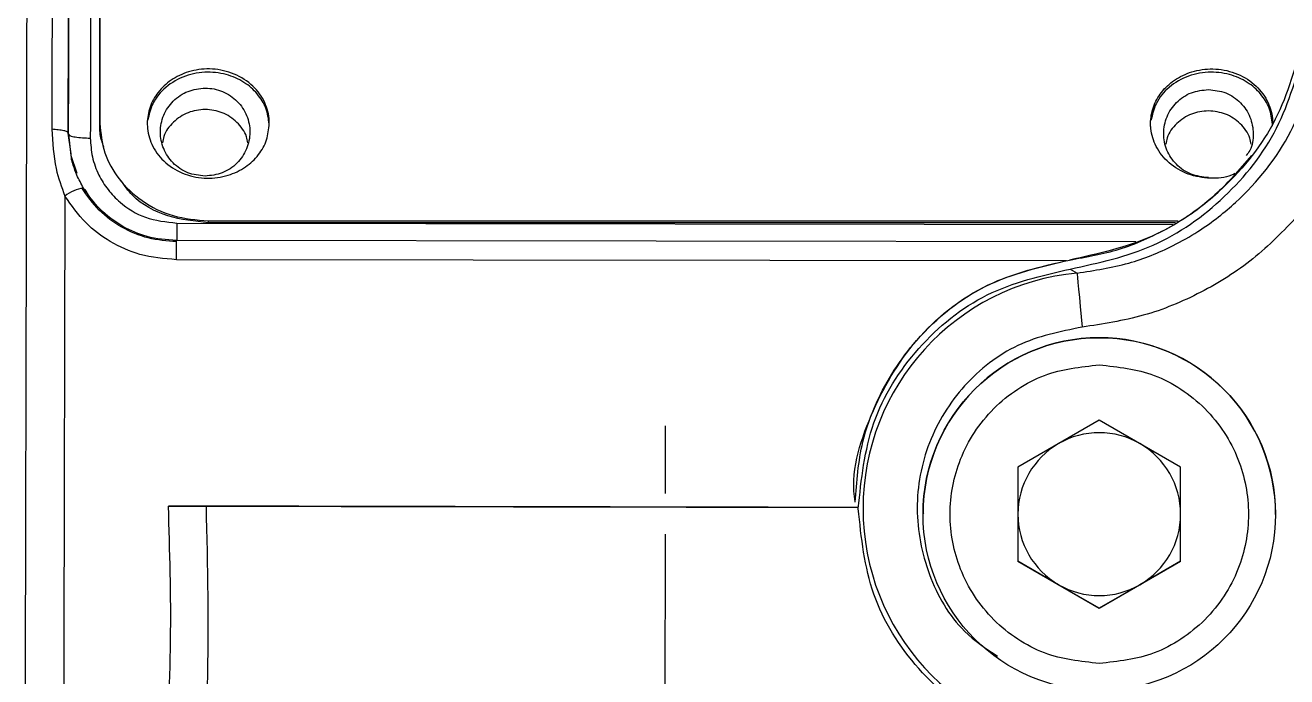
# Model space of a CAD drawing. Header units: millimetres. Extents: x 2642 to 4256, y 821 to 2003.
# Drawn here: x 2862.46 to 2908.98, y 1695.7 to 1719.7 of the extents above; entities that cross this region are included whole.
import ezdxf

# ---------------------------------------------------------------- set-up
doc = ezdxf.new("R2010")
doc.units = ezdxf.units.MM
doc.linetypes.add('AM_ISO08W050', pattern=[18, 12, -1.5, 3, -1.5])
doc.layers.add('AM_7', color=4, linetype='AM_ISO08W050', lineweight=25)

msp = doc.modelspace()

# ---------------------------------------------------------------- linework, layer by layer
at = {"color": 7, "linetype": 'Continuous', "lineweight": 25}
for p, q in [((2865.21, 1715.984), (2865.21, 1716.085)), ((2864.045, 1715.734), (2864.059, 1715.686)), ((2864.148, 1714.971), (2864.045, 1715.734)), ((2864.059, 1715.686), (2864.138, 1714.905)), ((2864.138, 1714.905), (2864.359, 1714.254)), ((2864.651, 1713.651), (2864.867, 1713.302)), ((2865.092, 1713.06), (2865.092, 1713.088)), ((2868.049, 1712.417), (2904.787, 1712.365)), ((2869.21, 1712.497), (2904.978, 1712.498)), ((2869.21, 1712.497), (2869.21, 1712.429)), ((2904.88, 1712.429), (2869.21, 1712.429)), ((2868.037, 1711.77), (2868.034, 1711.77)), ((2903.42, 1711.724), (2868.037, 1711.773)), ((2900.859, 1711.021), (2868.036, 1711.066)), ((2900.971, 1711.055), (2900.971, 1711.055)), ((2900.998, 1710.723), (2901.248, 1710.574)), ((2902.068, 1705.156), (2899.068, 1703.424)), ((2905.068, 1703.424), (2902.068, 1705.156)), ((2899.068, 1703.424), (2899.068, 1699.96)), ((2905.068, 1699.96), (2905.068, 1703.424)), ((2867.741, 1701.991), (2893.185, 1701.936)), ((2893.069, 1702.132), (2893.069, 1702.132)), ((2895.568, 1701.699), (2895.568, 1701.699)), ((2895.628, 1701.699), (2895.628, 1701.699)), ((2908.568, 1701.685), (2908.568, 1701.685)), ((2899.068, 1699.96), (2902.068, 1698.228)), ((2900.568, 1699.094), (2899.068, 1699.96)), ((2902.068, 1698.228), (2905.068, 1699.96)), ((2905.068, 1699.96), (2903.568, 1699.094)), ((2902.068, 1698.228), (2900.568, 1699.094)), ((2903.568, 1699.094), (2902.068, 1698.228)), ((2902.068, 1698.228), (2902.068, 1698.228))]:
    msp.add_line(p, q, dxfattribs=at)
at = {"color": 7, "linetype": 'Continuous', "lineweight": 25, "flags": 128}
for points in [[(2862.459, 1690.775), (2862.47, 1696.058), (2862.481, 1701.368), (2862.493, 1706.681), (2862.504, 1711.973), (2862.515, 1717.219), (2862.526, 1722.395), (2862.537, 1727.478), (2862.548, 1732.445), (2862.558, 1737.272), (2862.568, 1741.938), (2862.578, 1746.421)], [(2863.921, 1713.413), (2863.91, 1707.965), (2863.898, 1702.487), (2863.886, 1697.006), (2863.875, 1691.55), (2863.863, 1686.146), (2863.852, 1680.82), (2863.84, 1675.599), (2863.83, 1670.508)], [(2868.049, 1712.417), (2868.049, 1712.269), (2868.049, 1712.13), (2868.049, 1712.006), (2868.049, 1711.901), (2868.049, 1711.818), (2868.049, 1711.773)], [(2868.036, 1711.066), (2868.036, 1711.217), (2868.036, 1711.358), (2868.036, 1711.485), (2868.036, 1711.594), (2868.036, 1711.679), (2868.037, 1711.738), (2868.037, 1711.769), (2868.037, 1711.773)], [(2901.248, 1710.574), (2901.252, 1710.53), (2901.263, 1710.413), (2901.281, 1710.227), (2901.304, 1709.979), (2901.333, 1709.679), (2901.365, 1709.337), (2901.4, 1708.967), (2901.436, 1708.583)]]:
    msp.add_lwpolyline(points, dxfattribs=at)
at = {"color": 7, "linetype": 'Continuous', "lineweight": 25}
msp.add_circle((2902.068, 1701.692), 6.5, dxfattribs=at)
for centre, radius, start, end in [((2864.81, 1712.28), 1.44, 98.0719, 128.1126), ((2902.069, 1701.898), 8.715, 95.4025, 264.5975), ((2902.068, 1701.692), 6.5, 90, 179.9388), ((2902.068, 1701.692), 6.5, 359.9388, 90), ((2902.068, 1701.692), 3, 60, 120), ((2902.068, 1701.692), 3, 120, 180), ((2902.068, 1701.692), 3, 0, 60), ((2902.068, 1701.692), 3, 180, 240), ((2902.068, 1701.692), 3, 300, 0), ((2902.068, 1701.692), 3, 240, 300)]:
    msp.add_arc(centre, radius, start, end, dxfattribs=at)
for points, knots in [([(2865.209, 1780.885), (2865.209, 1780.781), (2865.209, 1780.26), (2865.209, 1778.894), (2865.209, 1776.734), (2865.209, 1774.115), (2865.209, 1771.653), (2865.209, 1768.145), (2865.209, 1765.002), (2865.209, 1760.687), (2865.209, 1756), (2865.209, 1750.868), (2865.209, 1745.444), (2865.209, 1740.885), (2865.209, 1734.963), (2865.209, 1730.057), (2865.21, 1723.378), (2865.21, 1719.085), (2865.21, 1716.084)], [0, 0, 0, 0, 0.020124, 0.100733, 0.181328, 0.221587, 0.302184, 0.342442, 0.423039, 0.463298, 0.543894, 0.624491, 0.664749, 0.745346, 0.785604, 0.8662, 0.906458, 1, 1, 1, 1]), ([(2863.54, 1779.937), (2863.54, 1779.966), (2863.541, 1780.054), (2863.539, 1779.068), (2863.536, 1777.055), (2863.532, 1773.992), (2863.526, 1770.604), (2863.521, 1767.266), (2863.517, 1764.197), (2863.511, 1760.553), (2863.505, 1756.283), (2863.497, 1751.637), (2863.49, 1746.69), (2863.481, 1741.52), (2863.472, 1735.835), (2863.463, 1729.638), (2863.452, 1722.955), (2863.444, 1718.264), (2863.44, 1715.87)], [0, 0, 0, 0, 0.039342, 0.122943, 0.206183, 0.289063, 0.371582, 0.416612, 0.465601, 0.518547, 0.575452, 0.636313, 0.690059, 0.746552, 0.805793, 0.867782, 0.932518, 1, 1, 1, 1]), ([(2864.045, 1715.734), (2864.05, 1719.033), (2864.059, 1725.632), (2864.072, 1735.062), (2864.084, 1743.943), (2864.095, 1752.1), (2864.105, 1759.401), (2864.113, 1765.718), (2864.12, 1770.942), (2864.125, 1774.99), (2864.128, 1777.394), (2864.129, 1778.708), (2864.129, 1779.029), (2864.129, 1779.19)], [0, 0, 0, 0, 0.0981345, 0.196269, 0.2944034, 0.3925379, 0.4906723, 0.5888066, 0.686941, 0.7850753, 0.8832097, 0.9416048, 1, 1, 1, 1]), ([(2864.059, 1715.686), (2864.063, 1718.071), (2864.069, 1722.778), (2864.078, 1729.527), (2864.087, 1735.87), (2864.095, 1741.765), (2864.102, 1747.195), (2864.11, 1752.928), (2864.118, 1758.697), (2864.125, 1764.177), (2864.131, 1768.644), (2864.135, 1772.167), (2864.139, 1774.83), (2864.141, 1776.73), (2864.142, 1777.961), (2864.143, 1778.475), (2864.143, 1778.625), (2864.143, 1778.65)], [0, 0, 0, 0, 0.07139, 0.140843, 0.208359, 0.273937, 0.337578, 0.399281, 0.488173, 0.572709, 0.652888, 0.72871, 0.800173, 0.867277, 0.930021, 0.988406, 1, 1, 1, 1]), ([(2864.941, 1777.867), (2864.941, 1777.774), (2864.941, 1777.604), (2864.94, 1777.157), (2864.94, 1776.616), (2864.939, 1775.94), (2864.938, 1775.133), (2864.937, 1774.193), (2864.936, 1773.121), (2864.933, 1771.412), (2864.93, 1768.725), (2864.925, 1764.576), (2864.918, 1759.359), (2864.911, 1753.752), (2864.903, 1748.075), (2864.896, 1742.608), (2864.888, 1736.595), (2864.879, 1730.048), (2864.869, 1723.005), (2864.862, 1718.062), (2864.859, 1715.548)], [0, 0, 0, 0, 0.037781, 0.069081, 0.100468, 0.131943, 0.163506, 0.195157, 0.226895, 0.258722, 0.330934, 0.408983, 0.49287, 0.582593, 0.645672, 0.711347, 0.779618, 0.850484, 0.923944, 1, 1, 1, 1]), ([(2865.21, 1715.983), (2865.21, 1716.631), (2865.21, 1719.871), (2865.209, 1725.636), (2865.209, 1731.853), (2865.209, 1737.888), (2865.209, 1742.518), (2865.209, 1746.329), (2865.209, 1747.772), (2865.209, 1748.169)], [0, 0, 0, 0, 0.056256, 0.281605, 0.506911, 0.619454, 0.844767, 0.95731, 1, 1, 1, 1]), ([(2900.998, 1710.723), (2902.044, 1710.95), (2904.132, 1711.402), (2906.781, 1713.281), (2908.802, 1715.825), (2909.366, 1717.891), (2909.649, 1718.926)], [0, 0, 0, 0, 0.2500652, 0.4994456, 0.7493864, 1, 1, 1, 1]), ([(2901.248, 1710.574), (2901.889, 1710.671), (2903.112, 1710.855), (2904.592, 1711.457), (2905.681, 1712.072), (2906.447, 1712.614), (2907.734, 1713.709), (2909.314, 1715.668), (2909.886, 1717.775), (2910.166, 1718.806)], [0, 0, 0, 0, 0.149059, 0.284486, 0.365253, 0.437407, 0.500452, 0.755467, 1, 1, 1, 1]), ([(2871.46, 1716.084), (2871.439, 1715.879), (2871.398, 1715.467), (2871.076, 1714.907), (2870.587, 1714.447), (2869.928, 1714.134), (2869.147, 1714.026), (2868.334, 1714.176), (2867.622, 1714.59), (2867.137, 1715.196), (2866.975, 1715.731), (2866.949, 1716.226), (2867.031, 1716.702), (2867.341, 1717.26), (2867.833, 1717.717), (2868.491, 1718.029), (2869.272, 1718.136), (2870.085, 1717.986), (2870.797, 1717.575), (2871.28, 1716.973), (2871.448, 1716.439), (2871.458, 1716.147), (2871.46, 1716.084)], [0, 0, 0, 0, 0.046276, 0.092718, 0.141712, 0.195186, 0.253683, 0.315262, 0.376916, 0.434375, 0.485818, 0.499994, 0.546246, 0.592694, 0.641795, 0.695152, 0.753509, 0.815387, 0.876849, 0.934145, 0.985724, 1, 1, 1, 1]), ([(2907.063, 1714.238), (2907.022, 1714.217), (2906.747, 1714.078), (2906.141, 1714.039), (2905.336, 1714.173), (2904.622, 1714.592), (2904.137, 1715.196), (2903.975, 1715.732), (2903.949, 1716.226), (2904.031, 1716.702), (2904.341, 1717.26), (2904.833, 1717.717), (2905.491, 1718.029), (2906.272, 1718.137), (2907.085, 1717.987), (2907.797, 1717.576), (2908.28, 1716.973), (2908.448, 1716.439), (2908.458, 1716.148), (2908.46, 1716.085)], [0, 0, 0, 0, 0.012705, 0.084466, 0.160008, 0.235641, 0.306128, 0.369236, 0.386626, 0.443363, 0.500343, 0.560576, 0.626032, 0.69762, 0.773529, 0.848926, 0.919214, 0.982488, 1, 1, 1, 1]), ([(2871.46, 1715.983), (2871.439, 1716.185), (2871.399, 1716.59), (2871.082, 1717.139), (2870.601, 1717.592), (2869.946, 1717.904), (2869.166, 1718.017), (2868.345, 1717.874), (2867.631, 1717.464), (2867.13, 1716.874), (2867.027, 1716.412), (2866.98, 1716.201)], [0, 0, 0, 0, 0.0944513, 0.189257, 0.2897017, 0.4001456, 0.521769, 0.6506714, 0.7799067, 0.8996655, 1, 1, 1, 1]), ([(2908.46, 1715.984), (2908.439, 1716.186), (2908.399, 1716.59), (2908.082, 1717.139), (2907.601, 1717.592), (2906.946, 1717.905), (2906.166, 1718.017), (2905.345, 1717.874), (2904.631, 1717.465), (2904.13, 1716.874), (2904.027, 1716.412), (2903.98, 1716.201)], [0, 0, 0, 0, 0.0944504, 0.189255, 0.2896988, 0.4001421, 0.5217653, 0.6506678, 0.7799033, 0.899662, 1, 1, 1, 1]), ([(2869.089, 1714.143), (2868.872, 1714.169), (2868.434, 1714.22), (2867.885, 1714.603), (2867.526, 1715.141), (2867.401, 1715.771), (2867.527, 1716.402), (2867.892, 1716.939), (2868.443, 1717.316), (2868.88, 1717.365), (2869.096, 1717.389)], [0, 0, 0, 0, 0.1258291, 0.2535561, 0.3764248, 0.4989128, 0.6236721, 0.747541, 0.8747163, 1, 1, 1, 1]), ([(2869.096, 1717.389), (2869.206, 1717.383), (2869.424, 1717.37), (2869.844, 1717.237), (2870.303, 1716.933), (2870.662, 1716.39), (2870.784, 1715.763), (2870.657, 1715.135), (2870.294, 1714.597), (2869.744, 1714.217), (2869.306, 1714.168), (2869.089, 1714.143)], [0, 0, 0, 0, 0.063647, 0.126728, 0.254765, 0.378014, 0.500896, 0.623844, 0.746999, 0.874414, 1, 1, 1, 1]), ([(2906.089, 1714.091), (2905.872, 1714.117), (2905.434, 1714.168), (2904.885, 1714.551), (2904.526, 1715.089), (2904.401, 1715.719), (2904.527, 1716.35), (2904.892, 1716.887), (2905.443, 1717.264), (2905.88, 1717.313), (2906.096, 1717.337)], [0, 0, 0, 0, 0.1257878, 0.2534987, 0.3763227, 0.4988841, 0.6236524, 0.7475284, 0.8747101, 1, 1, 1, 1]), ([(2906.096, 1717.337), (2906.313, 1717.311), (2906.751, 1717.261), (2907.301, 1716.879), (2907.665, 1716.337), (2907.776, 1715.712), (2907.705, 1715.196), (2907.534, 1714.965), (2907.487, 1714.903)], [0, 0, 0, 0, 0.187724, 0.3784581, 0.5635224, 0.7491956, 0.9325038, 1, 1, 1, 1]), ([(2869.095, 1716.605), (2868.878, 1716.581), (2868.444, 1716.534), (2867.907, 1716.156), (2867.578, 1715.741), (2867.533, 1715.452), (2867.521, 1715.374)], [0, 0, 0, 0, 0.296568, 0.593137, 0.889705, 1, 1, 1, 1]), ([(2870.663, 1715.369), (2870.651, 1715.447), (2870.607, 1715.735), (2870.281, 1716.151), (2869.745, 1716.531), (2869.311, 1716.58), (2869.095, 1716.605)], [0, 0, 0, 0, 0.109464, 0.406309, 0.703155, 1, 1, 1, 1]), ([(2906.095, 1716.553), (2905.878, 1716.53), (2905.444, 1716.482), (2904.907, 1716.105), (2904.578, 1715.689), (2904.533, 1715.401), (2904.521, 1715.322)], [0, 0, 0, 0, 0.296558, 0.593116, 0.889674, 1, 1, 1, 1]), ([(2907.663, 1715.318), (2907.651, 1715.396), (2907.607, 1715.684), (2907.281, 1716.099), (2906.745, 1716.479), (2906.311, 1716.529), (2906.095, 1716.553)], [0, 0, 0, 0, 0.109326, 0.406217, 0.703109, 1, 1, 1, 1]), ([(2863.44, 1715.87), (2863.466, 1715.383), (2863.509, 1714.541), (2863.799, 1713.748), (2863.921, 1713.413)], [0, 0, 0, 0, 0.578809, 1, 1, 1, 1]), ([(2864.045, 1715.734), (2864.036, 1715.749), (2864.016, 1715.779), (2863.886, 1715.82), (2863.69, 1715.854), (2863.523, 1715.864), (2863.44, 1715.87)], [0, 0, 0, 0, 0.236435, 0.490512, 0.749718, 1, 1, 1, 1]), ([(2865.21, 1716.084), (2865.246, 1715.719), (2865.32, 1714.988), (2865.89, 1713.992), (2866.757, 1713.179), (2867.904, 1712.609), (2868.77, 1712.535), (2869.21, 1712.497)], [0, 0, 0, 0, 0.18467, 0.369999, 0.565857, 0.779451, 1, 1, 1, 1]), ([(2865.357, 1715.227), (2865.302, 1715.372), (2865.21, 1715.617), (2865.21, 1715.877), (2865.21, 1715.983)], [0, 0, 0, 0, 0.593259, 1, 1, 1, 1]), ([(2864.059, 1715.686), (2864.074, 1715.668), (2864.104, 1715.632), (2864.292, 1715.586), (2864.557, 1715.554), (2864.76, 1715.55), (2864.859, 1715.548)], [0, 0, 0, 0, 0.241134, 0.500716, 0.759899, 1, 1, 1, 1]), ([(2864.859, 1715.548), (2864.873, 1715.314), (2864.903, 1714.844), (2865.147, 1714.198), (2865.496, 1713.633), (2866.044, 1713.065), (2866.893, 1712.539), (2867.654, 1712.459), (2868.049, 1712.417)], [0, 0, 0, 0, 0.143067, 0.286609, 0.415374, 0.544382, 0.763169, 1, 1, 1, 1]), ([(2864.608, 1713.706), (2864.521, 1713.864), (2864.372, 1714.135), (2864.255, 1714.46), (2864.204, 1714.626), (2864.192, 1714.671), (2864.188, 1714.685), (2864.161, 1714.781), (2864.155, 1714.877), (2864.148, 1714.971)], [0, 0, 0, 0, 0.397048, 0.683244, 0.759352, 0.780646, 0.787103, 0.790766, 1, 1, 1, 1]), ([(2900.971, 1711.055), (2901.588, 1711.165), (2902.847, 1711.389), (2904.641, 1712.191), (2906.336, 1713.333), (2907.239, 1714.378), (2907.699, 1714.91)], [0, 0, 0, 0, 0.235613, 0.480811, 0.735604, 1, 1, 1, 1]), ([(2869.21, 1712.429), (2868.709, 1712.482), (2867.707, 1712.587), (2866.55, 1713.194), (2866.125, 1713.791), (2865.991, 1713.978)], [0, 0, 0, 0, 0.406708, 0.814485, 1, 1, 1, 1]), ([(2868.037, 1711.732), (2867.685, 1711.758), (2866.983, 1711.811), (2866.005, 1712.229), (2865.146, 1712.854), (2864.745, 1713.426), (2864.545, 1713.712)], [0, 0, 0, 0, 0.250073, 0.500024, 0.749959, 1, 1, 1, 1]), ([(2868.034, 1711.77), (2867.667, 1711.8), (2866.979, 1711.855), (2866.012, 1712.277), (2865.19, 1712.878), (2864.796, 1713.438), (2864.608, 1713.706)], [0, 0, 0, 0, 0.266066, 0.500454, 0.760276, 1, 1, 1, 1]), ([(2868.036, 1711.066), (2867.58, 1711.104), (2866.725, 1711.175), (2865.593, 1711.693), (2864.622, 1712.413), (2864.163, 1713.068), (2863.921, 1713.413)], [0, 0, 0, 0, 0.2747244, 0.5156261, 0.7443937, 1, 1, 1, 1]), ([(2909.395, 1712.687), (2908.861, 1712.134), (2907.796, 1711.033), (2905.839, 1709.813), (2903.711, 1708.927), (2902.196, 1708.698), (2901.436, 1708.583)], [0, 0, 0, 0, 0.250755, 0.499989, 0.749233, 1, 1, 1, 1]), ([(2893.071, 1702.132), (2893.07, 1702.135), (2892.877, 1703.2), (2893.561, 1705.409), (2895.164, 1708.207), (2897.789, 1710.318), (2899.911, 1710.809), (2900.971, 1711.055)], [0, 0, 0, 0, 0.00073, 0.250548, 0.500365, 0.750183, 1, 1, 1, 1]), ([(2893.069, 1702.141), (2893.123, 1702.887), (2893.215, 1704.142), (2893.952, 1706.194), (2895.335, 1708.345), (2897.817, 1710.335), (2899.942, 1710.82), (2900.971, 1711.055)], [0, 0, 0, 0, 0.1721657, 0.2895759, 0.5005369, 0.7581236, 1, 1, 1, 1]), ([(2901.436, 1708.583), (2900.622, 1708.417), (2898.994, 1708.084), (2896.988, 1706.509), (2895.662, 1704.381), (2895.195, 1701.891), (2895.676, 1699.439), (2896.774, 1697.486), (2897.889, 1696.743), (2898.315, 1696.459)], [0, 0, 0, 0, 0.151113, 0.302225, 0.453338, 0.604451, 0.755563, 0.906676, 1, 1, 1, 1]), ([(2902.068, 1696.192), (2901.376, 1696.266), (2900.312, 1696.379), (2899.031, 1697.065), (2898.151, 1697.774), (2897.437, 1698.656), (2896.772, 1699.936), (2896.435, 1701.692), (2896.772, 1703.448), (2897.437, 1704.729), (2898.151, 1705.61), (2899.031, 1706.32), (2900.312, 1707.006), (2901.376, 1707.119), (2902.068, 1707.192)], [0, 0, 0, 0, 0.119728, 0.18418, 0.25, 0.31582, 0.380272, 0.5, 0.619728, 0.68418, 0.75, 0.81582, 0.880272, 1, 1, 1, 1]), ([(2902.068, 1707.192), (2902.76, 1707.119), (2903.824, 1707.006), (2905.105, 1706.32), (2905.985, 1705.61), (2906.699, 1704.729), (2907.364, 1703.448), (2907.701, 1701.692), (2907.364, 1699.936), (2906.699, 1698.656), (2905.985, 1697.774), (2905.105, 1697.065), (2903.824, 1696.379), (2902.76, 1696.266), (2902.068, 1696.192)], [0, 0, 0, 0, 0.119728, 0.18418, 0.25, 0.31582, 0.380272, 0.5, 0.619728, 0.68418, 0.75, 0.81582, 0.880272, 1, 1, 1, 1]), ([(2869.128, 1701.988), (2869.177, 1699.779), (2869.275, 1695.364), (2868.768, 1688.831), (2867.899, 1682.356), (2866.785, 1676.077), (2865.601, 1669.941), (2864.503, 1663.989), (2863.601, 1658.192), (2863.381, 1654.523), (2863.274, 1652.727)], [0, 0, 0, 0, 0.1250292, 0.2499672, 0.3728497, 0.5015606, 0.6239941, 0.7479003, 0.8765979, 1, 1, 1, 1]), ([(2863.83, 1670.508), (2863.985, 1671.231), (2864.365, 1673.004), (2864.921, 1675.603), (2865.504, 1678.417), (2866.02, 1681.054), (2866.509, 1683.79), (2867.074, 1687.375), (2867.592, 1691.783), (2867.891, 1696.972), (2867.79, 1700.34), (2867.741, 1701.991)], [0, 0, 0, 0, 0.073554, 0.180351, 0.259591, 0.350878, 0.436927, 0.522346, 0.69129, 0.848759, 1, 1, 1, 1]), ([(2869.128, 1701.988), (2868.955, 1701.988), (2868.667, 1701.989), (2868.176, 1701.99), (2867.886, 1701.99), (2867.741, 1701.991)], [0, 0, 0, 0, 0.429758, 0.714796, 1, 1, 1, 1]), ([(2893.185, 1701.936), (2892.368, 1701.938), (2890.068, 1701.943), (2887.636, 1701.948), (2886.068, 1701.952)], [0, 0, 0, 0, 0.3552627, 1, 1, 1, 1])]:
    msp.add_open_spline(points, degree=3, knots=knots, dxfattribs=at)
for points in [[(2909.598, 1719.23), (2909.315, 1718.202), (2908.751, 1716.146), (2906.734, 1713.613), (2904.096, 1711.735), (2902.013, 1711.282), (2900.971, 1711.055)], [(2893.178, 1701.898), (2893.292, 1702.973), (2893.519, 1705.124), (2895.283, 1707.91), (2897.836, 1709.997), (2899.944, 1710.481), (2900.998, 1710.723)], [(2886.068, 1701.952), (2884.509, 1701.955), (2881.39, 1701.962), (2876.892, 1701.971), (2872.684, 1701.98), (2870.313, 1701.985), (2869.128, 1701.988)], [(2900.998, 1693.072), (2899.944, 1693.314), (2897.836, 1693.798), (2895.283, 1695.885), (2893.519, 1698.671), (2893.292, 1700.822), (2893.178, 1701.898)]]:
    msp.add_open_spline(points, degree=3, dxfattribs=at)
at = {"layer": 'AM_7'}
msp.add_line((2885.848, 1598.952), (2886.075, 1704.951), dxfattribs=at)

doc.saveas('drawing.dxf')
